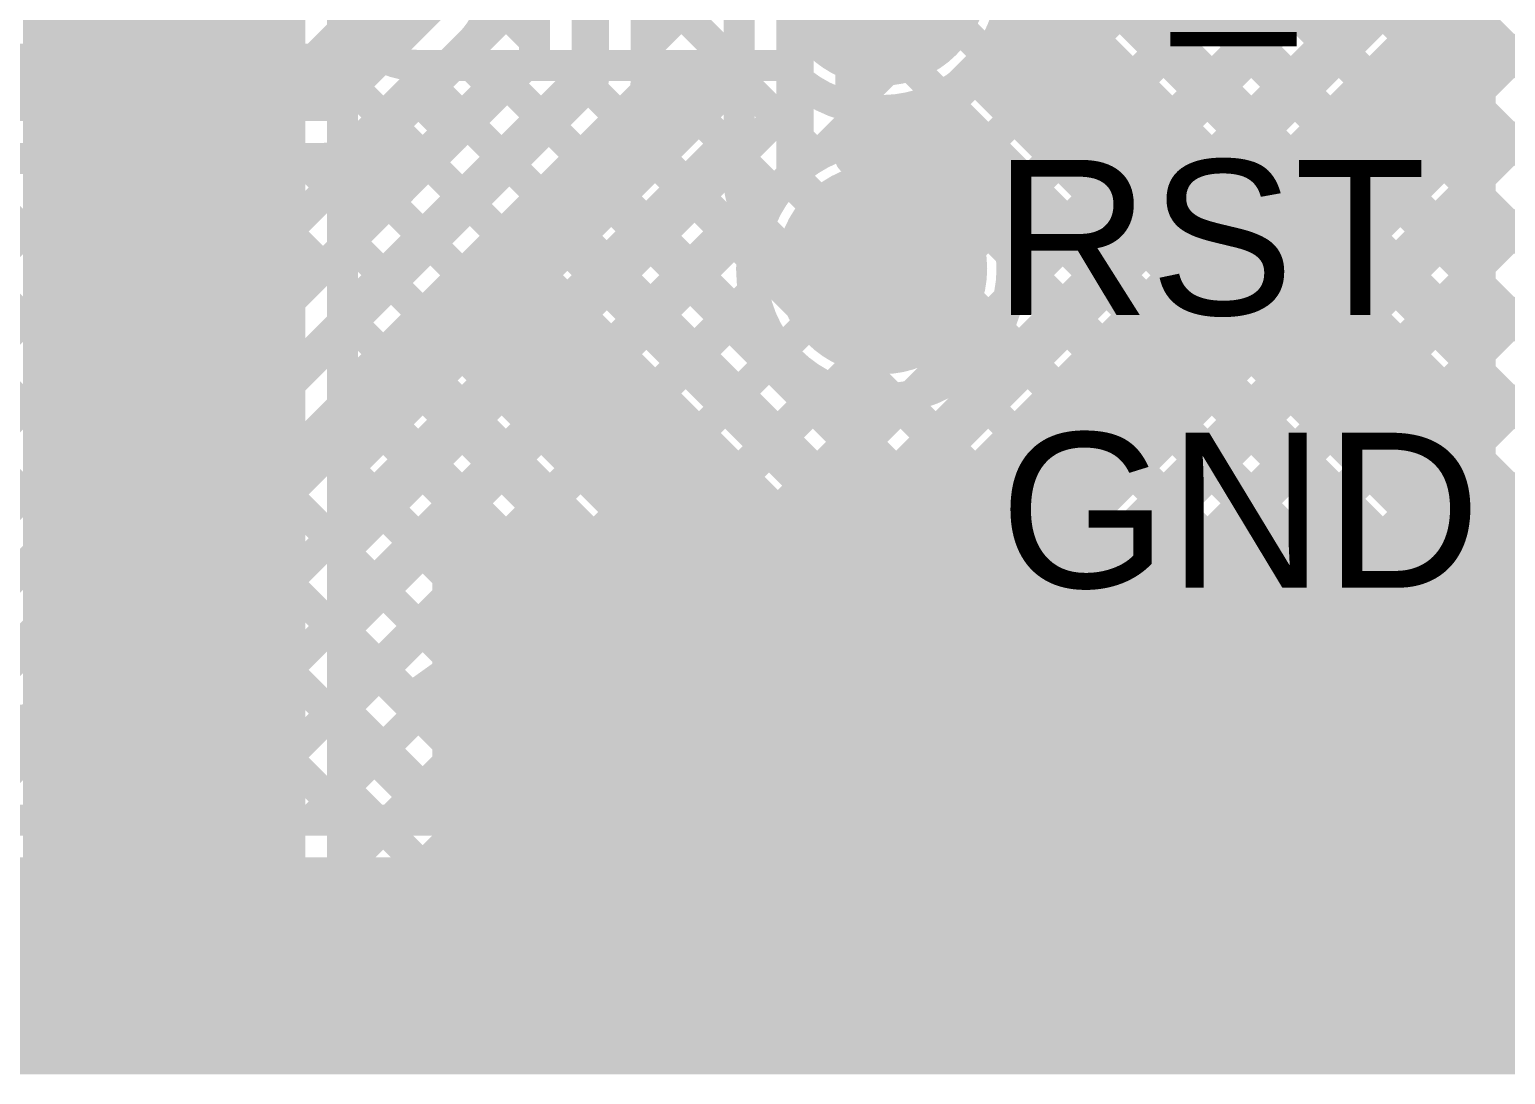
# Model space of a CAD drawing. Header units: millimetres. Extents: x -0.33 to 3.26, y -0.12 to 2.83.
# Drawn here: x 0.4011 to 0.8772, y -0.097 to 0.2401 of the extents above; entities that cross this region are included whole.
import ezdxf

# ---------------------------------------------------------------- set-up
doc = ezdxf.new("R2010")
doc.units = ezdxf.units.MM
doc.header["$MEASUREMENT"] = 0
for name, color, linetype in [('BottomLayer', 5, 'Continuous'), ('TopLayer', 1, 'Continuous'), ('TopOverlay', 2, 'Continuous'), ('TopPaste', 8, 'Continuous'), ('TopSolder', 216, 'Continuous'), ('ViaHoleLayer', 16, 'Continuous')]:
    doc.layers.add(name, color=color, linetype=linetype)
doc.styles.add('Arial', font='', dxfattribs={"height": 0.2})
doc.styles.get('Arial').set_extended_font_data('Arial')

# ---------------------------------------------------------------- blocks, each defined once
blk = doc.blocks.new('S______45')
at = {"layer": 'TopLayer'}
h = blk.add_hatch(color=1, dxfattribs=at)
edge = h.paths.add_edge_path()
edge.add_arc((0, 0), 0.03, 0, 360)
at = {"layer": 'TopPaste'}
h = blk.add_hatch(color=8, dxfattribs=at)
edge = h.paths.add_edge_path()
edge.add_arc((0, 0), 0.03, 0, 360)
at = {"layer": 'TopSolder'}
h = blk.add_hatch(color=216, dxfattribs=at)
edge = h.paths.add_edge_path()
edge.add_arc((0, 0), 0.034, 0, 360)
blk = doc.blocks.new('T________B_____12_P___95')
at = {"layer": 'TopOverlay', "const_width": 0.01}
for points in [[(-0.105, 0.164), (-0.105, -0.162)], [(-0.105, -0.162), (2.325, -0.162)]]:
    blk.add_lwpolyline(points, dxfattribs=at)
at = {"layer": 'TopOverlay', "const_width": 0.005}
blk.add_lwpolyline([(-0.1075, -0.162, 1), (-0.1025, -0.162, 1)], format="xyb", close=True, dxfattribs=at)
blk.add_lwpolyline([(-0.1075, -0.162, 1), (-0.1025, -0.162, 1)], format="xyb", close=True, dxfattribs=at)
blk = doc.blocks.new('S______209')
at = {"layer": 'TopLayer'}
h = blk.add_hatch(color=1, dxfattribs=at)
edge = h.paths.add_edge_path()
edge.add_arc((0, 0), 0.03, 0, 360)
at = {"layer": 'TopPaste'}
h = blk.add_hatch(color=8, dxfattribs=at)
edge = h.paths.add_edge_path()
edge.add_arc((0, 0), 0.03, 0, 360)
at = {"layer": 'TopSolder'}
h = blk.add_hatch(color=216, dxfattribs=at)
edge = h.paths.add_edge_path()
edge.add_arc((0, 0), 0.034, 0, 360)
blk = doc.blocks.new('S______213')
at = {"layer": 'TopLayer'}
h = blk.add_hatch(color=1, dxfattribs=at)
edge = h.paths.add_edge_path()
edge.add_arc((0, 0), 0.03, 0, 360)
at = {"layer": 'TopPaste'}
h = blk.add_hatch(color=8, dxfattribs=at)
edge = h.paths.add_edge_path()
edge.add_arc((0, 0), 0.03, 0, 360)
at = {"layer": 'TopSolder'}
h = blk.add_hatch(color=216, dxfattribs=at)
edge = h.paths.add_edge_path()
edge.add_arc((0, 0), 0.034, 0, 360)

msp = doc.modelspace()

# ---------------------------------------------------------------- hatches: boundary and pattern name
at = {"layer": 'BottomLayer'}
h = msp.add_hatch(color=5, dxfattribs=at)
edge = h.paths.add_edge_path()
edge.add_arc((0.676, 0.16287), 0.01181, 0, 360)
h = msp.add_hatch(color=5, dxfattribs=at)
edge = h.paths.add_edge_path()
edge.add_arc((0.5559, 0.046), 0.01181, 0, 360)
h = msp.add_hatch(color=5, dxfattribs=at)
edge = h.paths.add_edge_path()
edge.add_arc((0.5859, 0.046), 0.01181, 0, 360)
h = msp.add_hatch(color=5, dxfattribs=at)
edge = h.paths.add_edge_path()
edge.add_arc((0.6179, 0.046), 0.01181, 0, 360)
h = msp.add_hatch(color=5, dxfattribs=at)
edge = h.paths.add_edge_path()
edge.add_arc((0.5559, 0.02), 0.01181, 0, 360)
h = msp.add_hatch(color=5, dxfattribs=at)
edge = h.paths.add_edge_path()
edge.add_arc((0.5859, 0.02), 0.01181, 0, 360)
h = msp.add_hatch(color=5, dxfattribs=at)
edge = h.paths.add_edge_path()
edge.add_arc((0.6179, 0.02), 0.01181, 0, 360)
msp.add_hatch(color=5, dxfattribs=at).paths.add_polyline_path([(0.398, -0.097), (1.62767, -0.097), (1.62767, -0.027), (0.398, -0.027)])
h = msp.add_hatch(color=5, dxfattribs=at)
edge = h.paths.add_edge_path()
edge.add_arc((0.413, -0.052), 0.01181, 0, 360)
h = msp.add_hatch(color=5, dxfattribs=at)
edge = h.paths.add_edge_path()
edge.add_arc((0.443, -0.052), 0.01181, 0, 360)
h = msp.add_hatch(color=5, dxfattribs=at)
edge = h.paths.add_edge_path()
edge.add_arc((0.475, -0.052), 0.01181, 0, 360)
h = msp.add_hatch(color=5, dxfattribs=at)
edge = h.paths.add_edge_path()
edge.add_arc((0.413, -0.078), 0.01181, 0, 360)
h = msp.add_hatch(color=5, dxfattribs=at)
edge = h.paths.add_edge_path()
edge.add_arc((0.443, -0.078), 0.01181, 0, 360)
h = msp.add_hatch(color=5, dxfattribs=at)
edge = h.paths.add_edge_path()
edge.add_arc((0.475, -0.078), 0.01181, 0, 360)
at = {"layer": 'TopLayer'}
for points in [[(0.399, -0.092), (0.49, -0.092), (0.49, 2.286), (0.399, 2.286)], [(0.531, 0.08082), (0.531, -0.096), (0.98886, -0.096), (0.98886, 0.08082)]]:
    msp.add_hatch(color=1, dxfattribs=at).paths.add_polyline_path(points)
h = msp.add_hatch(color=1, dxfattribs=at)
edge = h.paths.add_edge_path()
edge.add_arc((0.676, 0.16287), 0.01181, 0, 360)
h = msp.add_hatch(color=1, dxfattribs=at)
edge = h.paths.add_edge_path()
edge.add_arc((0.5559, 0.046), 0.01181, 0, 360)
h = msp.add_hatch(color=1, dxfattribs=at)
edge = h.paths.add_edge_path()
edge.add_arc((0.5859, 0.046), 0.01181, 0, 360)
h = msp.add_hatch(color=1, dxfattribs=at)
edge = h.paths.add_edge_path()
edge.add_arc((0.6179, 0.046), 0.01181, 0, 360)
h = msp.add_hatch(color=1, dxfattribs=at)
edge = h.paths.add_edge_path()
edge.add_arc((0.5559, 0.02), 0.01181, 0, 360)
h = msp.add_hatch(color=1, dxfattribs=at)
edge = h.paths.add_edge_path()
edge.add_arc((0.5859, 0.02), 0.01181, 0, 360)
h = msp.add_hatch(color=1, dxfattribs=at)
edge = h.paths.add_edge_path()
edge.add_arc((0.6179, 0.02), 0.01181, 0, 360)
h = msp.add_hatch(color=1, dxfattribs=at)
edge = h.paths.add_edge_path()
edge.add_arc((0.413, -0.052), 0.01181, 0, 360)
h = msp.add_hatch(color=1, dxfattribs=at)
edge = h.paths.add_edge_path()
edge.add_arc((0.443, -0.052), 0.01181, 0, 360)
h = msp.add_hatch(color=1, dxfattribs=at)
edge = h.paths.add_edge_path()
edge.add_arc((0.475, -0.052), 0.01181, 0, 360)
h = msp.add_hatch(color=1, dxfattribs=at)
edge = h.paths.add_edge_path()
edge.add_arc((0.413, -0.078), 0.01181, 0, 360)
h = msp.add_hatch(color=1, dxfattribs=at)
edge = h.paths.add_edge_path()
edge.add_arc((0.443, -0.078), 0.01181, 0, 360)
h = msp.add_hatch(color=1, dxfattribs=at)
edge = h.paths.add_edge_path()
edge.add_arc((0.475, -0.078), 0.01181, 0, 360)
at = {"layer": 'ViaHoleLayer'}
h = msp.add_hatch(color=16, dxfattribs=at)
edge = h.paths.add_edge_path()
edge.add_arc((0.676, 0.16287), 0.00591, 0, 360)
h = msp.add_hatch(color=16, dxfattribs=at)
edge = h.paths.add_edge_path()
edge.add_arc((0.5559, 0.046), 0.00591, 0, 360)
h = msp.add_hatch(color=16, dxfattribs=at)
edge = h.paths.add_edge_path()
edge.add_arc((0.5859, 0.046), 0.00591, 0, 360)
h = msp.add_hatch(color=16, dxfattribs=at)
edge = h.paths.add_edge_path()
edge.add_arc((0.6179, 0.046), 0.00591, 0, 360)
h = msp.add_hatch(color=16, dxfattribs=at)
edge = h.paths.add_edge_path()
edge.add_arc((0.5559, 0.02), 0.00591, 0, 360)
h = msp.add_hatch(color=16, dxfattribs=at)
edge = h.paths.add_edge_path()
edge.add_arc((0.5859, 0.02), 0.00591, 0, 360)
h = msp.add_hatch(color=16, dxfattribs=at)
edge = h.paths.add_edge_path()
edge.add_arc((0.6179, 0.02), 0.00591, 0, 360)
h = msp.add_hatch(color=16, dxfattribs=at)
edge = h.paths.add_edge_path()
edge.add_arc((0.413, -0.052), 0.00591, 0, 360)
h = msp.add_hatch(color=16, dxfattribs=at)
edge = h.paths.add_edge_path()
edge.add_arc((0.443, -0.052), 0.00591, 0, 360)
h = msp.add_hatch(color=16, dxfattribs=at)
edge = h.paths.add_edge_path()
edge.add_arc((0.475, -0.052), 0.00591, 0, 360)
h = msp.add_hatch(color=16, dxfattribs=at)
edge = h.paths.add_edge_path()
edge.add_arc((0.413, -0.078), 0.00591, 0, 360)
h = msp.add_hatch(color=16, dxfattribs=at)
edge = h.paths.add_edge_path()
edge.add_arc((0.443, -0.078), 0.00591, 0, 360)
h = msp.add_hatch(color=16, dxfattribs=at)
edge = h.paths.add_edge_path()
edge.add_arc((0.475, -0.078), 0.00591, 0, 360)

# ---------------------------------------------------------------- linework, layer by layer
at = {"layer": 'BottomLayer'}
for points, const_width in [([(0.67158, 0.19275), (1.03136, 0.55253)], 0.01), ([(0.68956, 0.18244), (1.03136, 0.52424)], 0.01), ([(0.69976, 0.16436), (1.03136, 0.49596)], 0.01), ([(0.564, 0.23146), (0.564, 0.493)], 0.01), ([(0.582, 0.224), (0.582, 0.493)], 0.012), ([(0.6, 0.224), (0.6, 0.48554)], 0.01), ([(0.54869, -0.015), (1.03136, 0.46767)], 0.01), ([(0.57697, -0.015), (1.03136, 0.43939)], 0.01), ([(0.60525, -0.015), (1.03136, 0.4111)], 0.01), ([(0.63354, -0.015), (1.03136, 0.38282)], 0.01), ([(0.7461, 0.36545), (1.02273, 0.08882)], 0.01), ([(0.66182, -0.015), (1.03136, 0.35454)], 0.01), ([(0.63, 0.19087), (0.63, 0.349)], 0.01), ([(0.648, 0.19087), (0.648, 0.349)], 0.012), ([(0.73195, 0.35131), (0.95617, 0.12709)], 0.01), ([(0.71781, 0.33716), (0.94058, 0.1144)], 0.01), ([(0.69011, -0.015), (1.03136, 0.32625)], 0.01), ([(0.70367, 0.32302), (0.93688, 0.08982)], 0.01), ([(0.7015, 0.29691), (0.91059, 0.08782)], 0.01), ([(0.71839, -0.015), (1.03136, 0.29797)], 0.01), ([(0.7015, 0.26862), (0.89886, 0.07126)], 0.01), ([(0.74668, -0.015), (1.03136, 0.26968)], 0.01), ([(0.6, 0.2343), (0.63, 0.2643)], 0.01), ([(0.496, 0.223), (0.526, 0.253)], 0.025), ([(0.6, 0.25699), (0.63, 0.22699)], 0.01), ([(0.28913, -0.02), (0.564, 0.25487)], 0.01), ([(0.55033, 0.25009), (0.564, 0.23642)], 0.01), ([(0.6992, 0.24264), (0.95684, -0.015)], 0.01), ([(0.77496, -0.015), (1.03136, 0.2414)], 0.01), ([(0.30798, -0.086), (0.63, 0.23602)], 0.01), ([(0.51335, 0.2057), (0.54332, 0.23568)], 0.01), ([(0.31254, -0.02), (0.564, 0.23146)], 0.01), ([(0.37128, 0.223), (0.496, 0.223)], 0.025), ([(0.53989, 0.23224), (0.55234, 0.21979)], 0.01), ([(0.6, 0.2287), (0.63, 0.1987)], 0.01), ([(0.666, 0.19833), (0.666, 0.23111)], 0.01), ([(0.666, 0.21545), (0.67914, 0.22859)], 0.01), ([(0.68403, 0.22953), (0.92856, -0.015)], 0.01), ([(0.32, -0.038), (0.582, 0.224)], 0.012), ([(0.666, 0.21927), (0.90027, -0.015)], 0.01), ([(0.52575, 0.2181), (0.5382, 0.20565)], 0.01), ([(0.33275, -0.0507), (0.5947, 0.21125)], 0.01), ([(0.40726, -0.015), (0.63, 0.20774)], 0.01), ([(0.59194, 0.20848), (0.81542, -0.015)], 0.01), ([(0.51152, 0.20404), (0.52405, 0.19151)], 0.01), ([(0.26084, -0.02), (0.47934, 0.1985)], 0.01), ([(0.363, 0.11044), (0.45106, 0.1985)], 0.01), ([(0.363, 0.13873), (0.42277, 0.1985)], 0.01), ([(0.37128, 0.1985), (0.496, 0.1985)], 0.01), ([(0.37564, 0.1985), (0.45334, 0.1208)], 0.01), ([(0.40393, 0.1985), (0.46749, 0.13494)], 0.01), ([(0.43221, 0.1985), (0.48163, 0.14908)], 0.01), ([(0.4605, 0.1985), (0.49577, 0.16323)], 0.01), ([(0.48878, 0.1985), (0.50991, 0.17737)], 0.01), ([(0.666, 0.19833), (0.67771, 0.18662)], 0.01), ([(0.57779, 0.19434), (0.78713, -0.015)], 0.01), ([(0.648, 0.19087), (0.676, 0.16287)], 0.012), ([(0.363, 0.18286), (0.4392, 0.10666)], 0.01), ([(0.43555, -0.015), (0.63241, 0.18187)], 0.01), ([(0.56365, 0.1802), (0.75885, -0.015)], 0.01), ([(0.6353, 0.17812), (0.65225, 0.16116)], 0.01), ([(0.46383, -0.015), (0.64612, 0.16729)], 0.01), ([(0.54951, 0.16605), (0.73057, -0.015)], 0.01), ([(0.69925, 0.15774), (0.87199, -0.015)], 0.01), ([(0.363, 0.15458), (0.42506, 0.09252)], 0.01), ([(0.49212, -0.015), (0.65643, 0.14931)], 0.01), ([(0.53537, 0.15191), (0.70228, -0.015)], 0.01), ([(0.5204, -0.015), (0.67451, 0.13911)], 0.01), ([(0.68697, 0.14174), (0.8437, -0.015)], 0.01), ([(0.52123, 0.13777), (0.674, -0.015)], 0.01), ([(0.363, 0.12629), (0.41092, 0.07837)], 0.01), ([(0.50708, 0.12363), (0.64571, -0.015)], 0.01), ([(0.49294, 0.10949), (0.61743, -0.015)], 0.01), ([(0.363, 0.09801), (0.39678, 0.06423)], 0.01), ([(0.4788, 0.09534), (0.58914, -0.015)], 0.01), ([(0.46466, 0.0812), (0.56086, -0.015)], 0.01), ([(0.80324, -0.015), (0.89886, 0.08061)], 0.01), ([(0.45052, 0.06706), (0.53258, -0.015)], 0.01), ([(0.43637, 0.05292), (0.50429, -0.015)], 0.01), ([(0.83153, -0.015), (0.89886, 0.05233)], 0.01), ([(0.85981, -0.015), (0.92063, 0.04582)], 0.01), ([(0.42223, 0.03878), (0.47601, -0.015)], 0.01), ([(0.40809, 0.02463), (0.44772, -0.015)], 0.01), ([(0.39395, 0.01049), (0.41944, -0.015)], 0.01), ([(0.386, -0.015), (1.01536, -0.015)], 0.01)]:
    msp.add_lwpolyline(points, dxfattribs=dict(at, const_width=const_width))
at = {"layer": 'BottomLayer', "const_width": 0.01}
for points in [[(0.5505, 0.253, -0.198912), (0.54332, 0.23568)], [(0.7015, 0.253, -0.558184), (0.666, 0.23111)], [(0.6, 0.224, -0.199396), (0.5947, 0.21125)], [(0.6, 0.224, -0.198912), (0.59473, 0.21127)], [(0.51335, 0.2057, -0.199267), (0.496, 0.1985)], [(0.51332, 0.20568, -0.198912), (0.496, 0.1985)], [(0.6353, 0.17812, -0.199396), (0.63, 0.19087)], [(0.63527, 0.17814, -0.198912), (0.63, 0.19087)], [(0.67771, 0.18662, -0.393363), (0.69981, 0.16287)], [(0.69981, 0.16287, -0.964773), (0.65225, 0.16116)]]:
    msp.add_lwpolyline(points, format="xyb", dxfattribs=at)
at = {"layer": 'BottomLayer'}
for points, const_width in [([(0.6967, 0.24264, 1), (0.7017, 0.24264, 1)], 0.005), ([(0.54082, 0.23568, 1), (0.54582, 0.23568, 1)], 0.005), ([(0.54082, 0.23568, 1), (0.54582, 0.23568, 1)], 0.005), ([(0.5615, 0.23642, 1), (0.5665, 0.23642, 1)], 0.005), ([(0.5975, 0.2343, 1), (0.6025, 0.2343, 1)], 0.005), ([(0.6275, 0.23602, 1), (0.6325, 0.23602, 1)], 0.005), ([(0.48975, 0.223, 1), (0.50225, 0.223, 1)], 0.0125), ([(0.48975, 0.223, 1), (0.50225, 0.223, 1)], 0.0125), ([(0.53739, 0.23224, 1), (0.54239, 0.23224, 1)], 0.005), ([(0.5615, 0.23146, 1), (0.5665, 0.23146, 1)], 0.005), ([(0.5615, 0.23146, 1), (0.5665, 0.23146, 1)], 0.005), ([(0.5975, 0.2287, 1), (0.6025, 0.2287, 1)], 0.005), ([(0.6635, 0.23111, 1), (0.6685, 0.23111, 1)], 0.005), ([(0.6635, 0.23111, 1), (0.6685, 0.23111, 1)], 0.005), ([(0.67664, 0.22859, 1), (0.68164, 0.22859, 1)], 0.005), ([(0.68153, 0.22953, 1), (0.68653, 0.22953, 1)], 0.005), ([(0.579, 0.224, 1), (0.585, 0.224, 1)], 0.006), ([(0.579, 0.224, 1), (0.585, 0.224, 1)], 0.006), ([(0.5975, 0.224, 1), (0.6025, 0.224, 1)], 0.005), ([(0.5975, 0.224, 1), (0.6025, 0.224, 1)], 0.005), ([(0.5975, 0.224, 1), (0.6025, 0.224, 1)], 0.005), ([(0.6275, 0.22699, 1), (0.6325, 0.22699, 1)], 0.005), ([(0.54984, 0.21979, 1), (0.55484, 0.21979, 1)], 0.005), ([(0.6635, 0.21927, 1), (0.6685, 0.21927, 1)], 0.005), ([(0.52325, 0.2181, 1), (0.52825, 0.2181, 1)], 0.005), ([(0.6635, 0.21545, 1), (0.6685, 0.21545, 1)], 0.005), ([(0.5922, 0.21125, 1), (0.5972, 0.21125, 1)], 0.005), ([(0.5922, 0.21125, 1), (0.5972, 0.21125, 1)], 0.005), ([(0.59223, 0.21127, 1), (0.59723, 0.21127, 1)], 0.005), ([(0.51082, 0.20568, 1), (0.51582, 0.20568, 1)], 0.005), ([(0.51085, 0.2057, 1), (0.51585, 0.2057, 1)], 0.005), ([(0.51085, 0.2057, 1), (0.51585, 0.2057, 1)], 0.005), ([(0.5357, 0.20565, 1), (0.5407, 0.20565, 1)], 0.005), ([(0.58944, 0.20848, 1), (0.59444, 0.20848, 1)], 0.005), ([(0.6275, 0.20774, 1), (0.6325, 0.20774, 1)], 0.005), ([(0.50902, 0.20404, 1), (0.51402, 0.20404, 1)], 0.005), ([(0.40143, 0.1985, 1), (0.40643, 0.1985, 1)], 0.005), ([(0.42027, 0.1985, 1), (0.42527, 0.1985, 1)], 0.005), ([(0.42971, 0.1985, 1), (0.43471, 0.1985, 1)], 0.005), ([(0.44856, 0.1985, 1), (0.45356, 0.1985, 1)], 0.005), ([(0.458, 0.1985, 1), (0.463, 0.1985, 1)], 0.005), ([(0.47684, 0.1985, 1), (0.48184, 0.1985, 1)], 0.005), ([(0.48628, 0.1985, 1), (0.49128, 0.1985, 1)], 0.005), ([(0.4935, 0.1985, 1), (0.4985, 0.1985, 1)], 0.005), ([(0.4935, 0.1985, 1), (0.4985, 0.1985, 1)], 0.005), ([(0.4935, 0.1985, 1), (0.4985, 0.1985, 1)], 0.005), ([(0.6275, 0.1987, 1), (0.6325, 0.1987, 1)], 0.005), ([(0.6635, 0.19833, 1), (0.6685, 0.19833, 1)], 0.005), ([(0.6635, 0.19833, 1), (0.6685, 0.19833, 1)], 0.005), ([(0.52155, 0.19151, 1), (0.52655, 0.19151, 1)], 0.005), ([(0.57529, 0.19434, 1), (0.58029, 0.19434, 1)], 0.005), ([(0.6275, 0.19087, 1), (0.6325, 0.19087, 1)], 0.005), ([(0.6275, 0.19087, 1), (0.6325, 0.19087, 1)], 0.005), ([(0.6275, 0.19087, 1), (0.6325, 0.19087, 1)], 0.005), ([(0.645, 0.19087, 1), (0.651, 0.19087, 1)], 0.006), ([(0.645, 0.19087, 1), (0.651, 0.19087, 1)], 0.006), ([(0.66908, 0.19275, 1), (0.67408, 0.19275, 1)], 0.005), ([(0.67521, 0.18662, 1), (0.68021, 0.18662, 1)], 0.005), ([(0.67521, 0.18662, 1), (0.68021, 0.18662, 1)], 0.005), ([(0.62991, 0.18187, 1), (0.63491, 0.18187, 1)], 0.005), ([(0.68706, 0.18244, 1), (0.69206, 0.18244, 1)], 0.005), ([(0.50741, 0.17737, 1), (0.51241, 0.17737, 1)], 0.005), ([(0.56115, 0.1802, 1), (0.56615, 0.1802, 1)], 0.005), ([(0.63277, 0.17814, 1), (0.63777, 0.17814, 1)], 0.005), ([(0.6328, 0.17812, 1), (0.6378, 0.17812, 1)], 0.005), ([(0.6328, 0.17812, 1), (0.6378, 0.17812, 1)], 0.005), ([(0.64362, 0.16729, 1), (0.64862, 0.16729, 1)], 0.005), ([(0.49327, 0.16323, 1), (0.49827, 0.16323, 1)], 0.005), ([(0.54701, 0.16605, 1), (0.55201, 0.16605, 1)], 0.005), ([(0.673, 0.16287, 1), (0.679, 0.16287, 1)], 0.006), ([(0.69726, 0.16436, 1), (0.70226, 0.16436, 1)], 0.005), ([(0.69731, 0.16287, 1), (0.70231, 0.16287, 1)], 0.005), ([(0.69731, 0.16287, 1), (0.70231, 0.16287, 1)], 0.005), ([(0.64975, 0.16116, 1), (0.65475, 0.16116, 1)], 0.005), ([(0.64975, 0.16116, 1), (0.65475, 0.16116, 1)], 0.005), ([(0.69675, 0.15774, 1), (0.70175, 0.15774, 1)], 0.005), ([(0.47913, 0.14908, 1), (0.48413, 0.14908, 1)], 0.005), ([(0.53287, 0.15191, 1), (0.53787, 0.15191, 1)], 0.005), ([(0.65393, 0.14931, 1), (0.65893, 0.14931, 1)], 0.005), ([(0.67201, 0.13911, 1), (0.67701, 0.13911, 1)], 0.005), ([(0.68447, 0.14174, 1), (0.68947, 0.14174, 1)], 0.005), ([(0.46499, 0.13494, 1), (0.46999, 0.13494, 1)], 0.005), ([(0.51873, 0.13777, 1), (0.52373, 0.13777, 1)], 0.005), ([(0.50458, 0.12363, 1), (0.50958, 0.12363, 1)], 0.005), ([(0.45084, 0.1208, 1), (0.45584, 0.1208, 1)], 0.005), ([(0.49044, 0.10949, 1), (0.49544, 0.10949, 1)], 0.005), ([(0.4367, 0.10666, 1), (0.4417, 0.10666, 1)], 0.005), ([(0.4763, 0.09534, 1), (0.4813, 0.09534, 1)], 0.005), ([(0.42256, 0.09252, 1), (0.42756, 0.09252, 1)], 0.005), ([(0.46216, 0.0812, 1), (0.46716, 0.0812, 1)], 0.005), ([(0.40842, 0.07837, 1), (0.41342, 0.07837, 1)], 0.005), ([(0.44802, 0.06706, 1), (0.45302, 0.06706, 1)], 0.005), ([(0.39428, 0.06423, 1), (0.39928, 0.06423, 1)], 0.005), ([(0.43387, 0.05292, 1), (0.43887, 0.05292, 1)], 0.005), ([(0.41973, 0.03878, 1), (0.42473, 0.03878, 1)], 0.005), ([(0.40559, 0.02463, 1), (0.41059, 0.02463, 1)], 0.005), ([(0.40476, -0.015, 1), (0.40976, -0.015, 1)], 0.005), ([(0.41694, -0.015, 1), (0.42194, -0.015, 1)], 0.005), ([(0.43305, -0.015, 1), (0.43805, -0.015, 1)], 0.005), ([(0.44522, -0.015, 1), (0.45022, -0.015, 1)], 0.005), ([(0.46133, -0.015, 1), (0.46633, -0.015, 1)], 0.005), ([(0.47351, -0.015, 1), (0.47851, -0.015, 1)], 0.005), ([(0.48962, -0.015, 1), (0.49462, -0.015, 1)], 0.005), ([(0.50179, -0.015, 1), (0.50679, -0.015, 1)], 0.005), ([(0.5179, -0.015, 1), (0.5229, -0.015, 1)], 0.005), ([(0.53008, -0.015, 1), (0.53508, -0.015, 1)], 0.005), ([(0.54619, -0.015, 1), (0.55119, -0.015, 1)], 0.005), ([(0.55836, -0.015, 1), (0.56336, -0.015, 1)], 0.005), ([(0.57447, -0.015, 1), (0.57947, -0.015, 1)], 0.005), ([(0.58664, -0.015, 1), (0.59164, -0.015, 1)], 0.005), ([(0.60275, -0.015, 1), (0.60775, -0.015, 1)], 0.005), ([(0.61493, -0.015, 1), (0.61993, -0.015, 1)], 0.005), ([(0.63104, -0.015, 1), (0.63604, -0.015, 1)], 0.005), ([(0.64321, -0.015, 1), (0.64821, -0.015, 1)], 0.005), ([(0.65932, -0.015, 1), (0.66432, -0.015, 1)], 0.005), ([(0.6715, -0.015, 1), (0.6765, -0.015, 1)], 0.005), ([(0.68761, -0.015, 1), (0.69261, -0.015, 1)], 0.005), ([(0.69978, -0.015, 1), (0.70478, -0.015, 1)], 0.005), ([(0.71589, -0.015, 1), (0.72089, -0.015, 1)], 0.005), ([(0.72807, -0.015, 1), (0.73307, -0.015, 1)], 0.005), ([(0.74418, -0.015, 1), (0.74918, -0.015, 1)], 0.005), ([(0.75635, -0.015, 1), (0.76135, -0.015, 1)], 0.005), ([(0.77246, -0.015, 1), (0.77746, -0.015, 1)], 0.005), ([(0.78463, -0.015, 1), (0.78963, -0.015, 1)], 0.005), ([(0.80074, -0.015, 1), (0.80574, -0.015, 1)], 0.005), ([(0.81292, -0.015, 1), (0.81792, -0.015, 1)], 0.005), ([(0.82903, -0.015, 1), (0.83403, -0.015, 1)], 0.005), ([(0.8412, -0.015, 1), (0.8462, -0.015, 1)], 0.005), ([(0.85731, -0.015, 1), (0.86231, -0.015, 1)], 0.005), ([(0.86949, -0.015, 1), (0.87449, -0.015, 1)], 0.005)]:
    msp.add_lwpolyline(points, format="xyb", close=True, dxfattribs=dict(at, const_width=const_width))
at = {"layer": 'TopLayer', "const_width": 0.01}
for points in [[(0.68545, 0.20379), (0.85552, 0.37386)], [(0.869, 0.078), (0.869, 0.3715)], [(0.70254, 0.19542), (0.869, 0.36188)], [(0.71378, 0.18121), (0.869, 0.33643)], [(0.77368, 0.33503), (0.869, 0.23971)], [(0.7333, 0.3245), (0.869, 0.1888)], [(0.7582, 0.32506), (0.869, 0.21426)], [(0.70914, 0.3232), (0.869, 0.16335)], [(0.69523, 0.31166), (0.869, 0.13789)], [(0.71789, 0.15986), (0.869, 0.31097)], [(0.502, -0.08148), (0.869, 0.28552)], [(0.71717, 0.26427), (0.869, 0.11243)], [(0.52694, -0.082), (0.869, 0.26006)], [(0.502, -0.082), (0.502, 0.24808)], [(0.71518, 0.2408), (0.869, 0.08698)], [(0.502, 0.22399), (0.51137, 0.23335)], [(0.55239, -0.082), (0.869, 0.23461)], [(0.502, 0.12216), (0.60834, 0.2285)], [(0.502, 0.09671), (0.63379, 0.2285)], [(0.502, 0.17307), (0.55743, 0.2285)], [(0.502, 0.14762), (0.58288, 0.2285)], [(0.502, 0.19853), (0.53197, 0.2285)], [(0.52373, 0.22861), (0.83433, -0.082)], [(0.526, 0.2285), (0.6442, 0.2285)], [(0.54929, 0.2285), (0.85979, -0.082)], [(0.57474, 0.2285), (0.63442, 0.16882)], [(0.6002, 0.2285), (0.64165, 0.18704)], [(0.62566, 0.2285), (0.65494, 0.19921)], [(0.502, 0.22488), (0.80888, -0.082)], [(0.70498, 0.22554), (1.01252, -0.082)], [(0.502, 0.07125), (0.65213, 0.22138)], [(0.65601, 0.19981), (0.6705, 0.2143)], [(0.66389, 0.21572), (0.67476, 0.20485)], [(0.68905, 0.21602), (0.98707, -0.082)], [(0.57785, -0.082), (0.869, 0.20915)], [(0.502, 0.19942), (0.78342, -0.082)], [(0.502, 0.0458), (0.63906, 0.18286)], [(0.60331, -0.082), (0.869, 0.18369)], [(0.502, 0.17396), (0.75796, -0.082)], [(0.62876, -0.082), (0.869, 0.15824)], [(0.71798, 0.16163), (0.96161, -0.082)], [(0.502, 0.02034), (0.63508, 0.15342)], [(0.502, 0.14851), (0.73251, -0.082)], [(0.71234, 0.14181), (0.93616, -0.082)], [(0.502, -0.00512), (0.64345, 0.13633)], [(0.65422, -0.082), (0.869, 0.13278)], [(0.70017, 0.12852), (0.9107, -0.082)], [(0.502, -0.03057), (0.65766, 0.12509)], [(0.502, 0.12305), (0.70705, -0.082)], [(0.502, -0.05603), (0.67901, 0.12098)], [(0.68195, 0.12129), (0.88524, -0.082)], [(0.67967, -0.082), (0.869, 0.10733)], [(0.502, 0.0976), (0.6816, -0.082)], [(0.70513, -0.082), (0.869, 0.08187)], [(0.73059, -0.082), (0.89059, 0.078)], [(0.75604, -0.082), (0.91604, 0.078)], [(0.7815, -0.082), (0.9415, 0.078)], [(0.80695, -0.082), (0.96695, 0.078)], [(0.83241, -0.082), (0.99325, 0.07885)], [(0.869, 0.078), (0.99006, 0.078)], [(0.87798, 0.078), (1.03798, -0.082)], [(0.502, 0.07214), (0.65614, -0.082)], [(0.85786, -0.082), (0.99325, 0.05339)], [(0.502, 0.04669), (0.63069, -0.082)], [(0.502, 0.02123), (0.60523, -0.082)], [(0.502, -0.00423), (0.57977, -0.082)], [(0.502, -0.02968), (0.55432, -0.082)], [(0.502, -0.05514), (0.52886, -0.082)], [(0.502, -0.082), (3.05004, -0.082)]]:
    msp.add_lwpolyline(points, dxfattribs=at)
for points in [[(0.718, 0.25594, -0.6951), (0.6442, 0.2285)], [(0.526, 0.2285, -0.356107), (0.502, 0.24808)]]:
    msp.add_lwpolyline(points, format="xyb", dxfattribs=at)
at = {"layer": 'TopLayer'}
for points, const_width in [([(0.71268, 0.2408, 1), (0.71768, 0.2408, 1)], 0.005), ([(0.8665, 0.23971, 1), (0.8715, 0.23971, 1)], 0.005), ([(0.50887, 0.23335, 1), (0.51387, 0.23335, 1)], 0.005), ([(0.8665, 0.23461, 1), (0.8715, 0.23461, 1)], 0.005), ([(0.52123, 0.22861, 1), (0.52623, 0.22861, 1)], 0.005), ([(0.5235, 0.2285, 1), (0.5285, 0.2285, 1)], 0.005), ([(0.5235, 0.2285, 1), (0.5285, 0.2285, 1)], 0.005), ([(0.52947, 0.2285, 1), (0.53447, 0.2285, 1)], 0.005), ([(0.54679, 0.2285, 1), (0.55179, 0.2285, 1)], 0.005), ([(0.55493, 0.2285, 1), (0.55993, 0.2285, 1)], 0.005), ([(0.57224, 0.2285, 1), (0.57724, 0.2285, 1)], 0.005), ([(0.58038, 0.2285, 1), (0.58538, 0.2285, 1)], 0.005), ([(0.5977, 0.2285, 1), (0.6027, 0.2285, 1)], 0.005), ([(0.60584, 0.2285, 1), (0.61084, 0.2285, 1)], 0.005), ([(0.62316, 0.2285, 1), (0.62816, 0.2285, 1)], 0.005), ([(0.63129, 0.2285, 1), (0.63629, 0.2285, 1)], 0.005), ([(0.6417, 0.2285, 1), (0.6467, 0.2285, 1)], 0.005), ([(0.6417, 0.2285, 1), (0.6467, 0.2285, 1)], 0.005), ([(0.4995, 0.22488, 1), (0.5045, 0.22488, 1)], 0.005), ([(0.4995, 0.22399, 1), (0.5045, 0.22399, 1)], 0.005), ([(0.70248, 0.22554, 1), (0.70748, 0.22554, 1)], 0.005), ([(0.64963, 0.22138, 1), (0.65463, 0.22138, 1)], 0.005), ([(0.66139, 0.21572, 1), (0.66639, 0.21572, 1)], 0.005), ([(0.668, 0.2143, 1), (0.673, 0.2143, 1)], 0.005), ([(0.68655, 0.21602, 1), (0.69155, 0.21602, 1)], 0.005), ([(0.8665, 0.21426, 1), (0.8715, 0.21426, 1)], 0.005), ([(0.718, 0.16287, 1), (0.634, 0.16287, 1)], 0.01), ([(0.67226, 0.20485, 1), (0.67726, 0.20485, 1)], 0.005), ([(0.8665, 0.20915, 1), (0.8715, 0.20915, 1)], 0.005), ([(0.65351, 0.19981, 1), (0.65851, 0.19981, 1)], 0.005), ([(0.68295, 0.20379, 1), (0.68795, 0.20379, 1)], 0.005), ([(0.4995, 0.19942, 1), (0.5045, 0.19942, 1)], 0.005), ([(0.4995, 0.19853, 1), (0.5045, 0.19853, 1)], 0.005), ([(0.65244, 0.19921, 1), (0.65744, 0.19921, 1)], 0.005), ([(0.70004, 0.19542, 1), (0.70504, 0.19542, 1)], 0.005), ([(0.63915, 0.18704, 1), (0.64415, 0.18704, 1)], 0.005), ([(0.8665, 0.1888, 1), (0.8715, 0.1888, 1)], 0.005), ([(0.63656, 0.18286, 1), (0.64156, 0.18286, 1)], 0.005), ([(0.71128, 0.18121, 1), (0.71628, 0.18121, 1)], 0.005), ([(0.8665, 0.18369, 1), (0.8715, 0.18369, 1)], 0.005), ([(0.4995, 0.17396, 1), (0.5045, 0.17396, 1)], 0.005), ([(0.4995, 0.17307, 1), (0.5045, 0.17307, 1)], 0.005), ([(0.63192, 0.16882, 1), (0.63692, 0.16882, 1)], 0.005), ([(0.6315, 0.16287, 1), (0.6365, 0.16287, 1)], 0.005), ([(0.7155, 0.16287, 1), (0.7205, 0.16287, 1)], 0.005), ([(0.8665, 0.16335, 1), (0.8715, 0.16335, 1)], 0.005), ([(0.71539, 0.15986, 1), (0.72039, 0.15986, 1)], 0.005), ([(0.71548, 0.16163, 1), (0.72048, 0.16163, 1)], 0.005), ([(0.8665, 0.15824, 1), (0.8715, 0.15824, 1)], 0.005), ([(0.63258, 0.15342, 1), (0.63758, 0.15342, 1)], 0.005), ([(0.4995, 0.14851, 1), (0.5045, 0.14851, 1)], 0.005), ([(0.4995, 0.14762, 1), (0.5045, 0.14762, 1)], 0.005), ([(0.70984, 0.14181, 1), (0.71484, 0.14181, 1)], 0.005), ([(0.8665, 0.13789, 1), (0.8715, 0.13789, 1)], 0.005), ([(0.64095, 0.13633, 1), (0.64595, 0.13633, 1)], 0.005), ([(0.69767, 0.12852, 1), (0.70267, 0.12852, 1)], 0.005), ([(0.8665, 0.13278, 1), (0.8715, 0.13278, 1)], 0.005), ([(0.65516, 0.12509, 1), (0.66016, 0.12509, 1)], 0.005), ([(0.4995, 0.12305, 1), (0.5045, 0.12305, 1)], 0.005), ([(0.4995, 0.12216, 1), (0.5045, 0.12216, 1)], 0.005), ([(0.67651, 0.12098, 1), (0.68151, 0.12098, 1)], 0.005), ([(0.67945, 0.12129, 1), (0.68445, 0.12129, 1)], 0.005), ([(0.8665, 0.11243, 1), (0.8715, 0.11243, 1)], 0.005), ([(0.8665, 0.10733, 1), (0.8715, 0.10733, 1)], 0.005), ([(0.4995, 0.0976, 1), (0.5045, 0.0976, 1)], 0.005), ([(0.4995, 0.09671, 1), (0.5045, 0.09671, 1)], 0.005), ([(0.8665, 0.08698, 1), (0.8715, 0.08698, 1)], 0.005), ([(0.8665, 0.08187, 1), (0.8715, 0.08187, 1)], 0.005), ([(0.8665, 0.078, 1), (0.8715, 0.078, 1)], 0.005), ([(0.8665, 0.078, 1), (0.8715, 0.078, 1)], 0.005), ([(0.87548, 0.078, 1), (0.88048, 0.078, 1)], 0.005), ([(0.4995, 0.07214, 1), (0.5045, 0.07214, 1)], 0.005), ([(0.4995, 0.07125, 1), (0.5045, 0.07125, 1)], 0.005), ([(0.4995, 0.04669, 1), (0.5045, 0.04669, 1)], 0.005), ([(0.4995, 0.0458, 1), (0.5045, 0.0458, 1)], 0.005), ([(0.4995, 0.02123, 1), (0.5045, 0.02123, 1)], 0.005), ([(0.4995, 0.02034, 1), (0.5045, 0.02034, 1)], 0.005), ([(0.4995, -0.00423, 1), (0.5045, -0.00423, 1)], 0.005), ([(0.4995, -0.00512, 1), (0.5045, -0.00512, 1)], 0.005), ([(0.4995, -0.02968, 1), (0.5045, -0.02968, 1)], 0.005), ([(0.4995, -0.03057, 1), (0.5045, -0.03057, 1)], 0.005), ([(0.4995, -0.05514, 1), (0.5045, -0.05514, 1)], 0.005), ([(0.4995, -0.05603, 1), (0.5045, -0.05603, 1)], 0.005), ([(0.4995, -0.08148, 1), (0.5045, -0.08148, 1)], 0.005), ([(0.4995, -0.082, 1), (0.5045, -0.082, 1)], 0.005), ([(0.4995, -0.082, 1), (0.5045, -0.082, 1)], 0.005), ([(0.52444, -0.082, 1), (0.52944, -0.082, 1)], 0.005), ([(0.52636, -0.082, 1), (0.53136, -0.082, 1)], 0.005), ([(0.54989, -0.082, 1), (0.55489, -0.082, 1)], 0.005), ([(0.55182, -0.082, 1), (0.55682, -0.082, 1)], 0.005), ([(0.57535, -0.082, 1), (0.58035, -0.082, 1)], 0.005), ([(0.57727, -0.082, 1), (0.58227, -0.082, 1)], 0.005), ([(0.60081, -0.082, 1), (0.60581, -0.082, 1)], 0.005), ([(0.60273, -0.082, 1), (0.60773, -0.082, 1)], 0.005), ([(0.62626, -0.082, 1), (0.63126, -0.082, 1)], 0.005), ([(0.62819, -0.082, 1), (0.63319, -0.082, 1)], 0.005), ([(0.65172, -0.082, 1), (0.65672, -0.082, 1)], 0.005), ([(0.65364, -0.082, 1), (0.65864, -0.082, 1)], 0.005), ([(0.67717, -0.082, 1), (0.68217, -0.082, 1)], 0.005), ([(0.6791, -0.082, 1), (0.6841, -0.082, 1)], 0.005), ([(0.70263, -0.082, 1), (0.70763, -0.082, 1)], 0.005), ([(0.70455, -0.082, 1), (0.70955, -0.082, 1)], 0.005), ([(0.72809, -0.082, 1), (0.73309, -0.082, 1)], 0.005), ([(0.73001, -0.082, 1), (0.73501, -0.082, 1)], 0.005), ([(0.75354, -0.082, 1), (0.75854, -0.082, 1)], 0.005), ([(0.75546, -0.082, 1), (0.76046, -0.082, 1)], 0.005), ([(0.779, -0.082, 1), (0.784, -0.082, 1)], 0.005), ([(0.78092, -0.082, 1), (0.78592, -0.082, 1)], 0.005), ([(0.80445, -0.082, 1), (0.80945, -0.082, 1)], 0.005), ([(0.80638, -0.082, 1), (0.81138, -0.082, 1)], 0.005), ([(0.82991, -0.082, 1), (0.83491, -0.082, 1)], 0.005), ([(0.83183, -0.082, 1), (0.83683, -0.082, 1)], 0.005), ([(0.85536, -0.082, 1), (0.86036, -0.082, 1)], 0.005), ([(0.85729, -0.082, 1), (0.86229, -0.082, 1)], 0.005)]:
    msp.add_lwpolyline(points, format="xyb", close=True, dxfattribs=dict(at, const_width=const_width))

# ---------------------------------------------------------------- block references
at = {"rotation": 90}
for name, p in [('T________B_____12_P___95', (0.311, 0.148)), ('S______45', (0.67597, 0.07018))]:
    msp.add_blockref(name, p, dxfattribs=at)
for name, p in [('S______213', (0.676, 0.25594)), ('S______209', (0.676, 0.16287))]:
    msp.add_blockref(name, p)

# ---------------------------------------------------------------- texts
at = {"layer": 'TopOverlay', "style": 'Arial'}
for s, height, p in [('M_VDD', 0.05, (0.712, 0.24905)), ('RST', 0.05, (0.712, 0.148)), ('GND', 0.05, (0.714, 0.06)), ('Pin 1', 0.15, (0.143, -0.095))]:
    msp.add_text(s, height=height, rotation=360, dxfattribs=at).set_placement(p)

doc.saveas('drawing.dxf')
